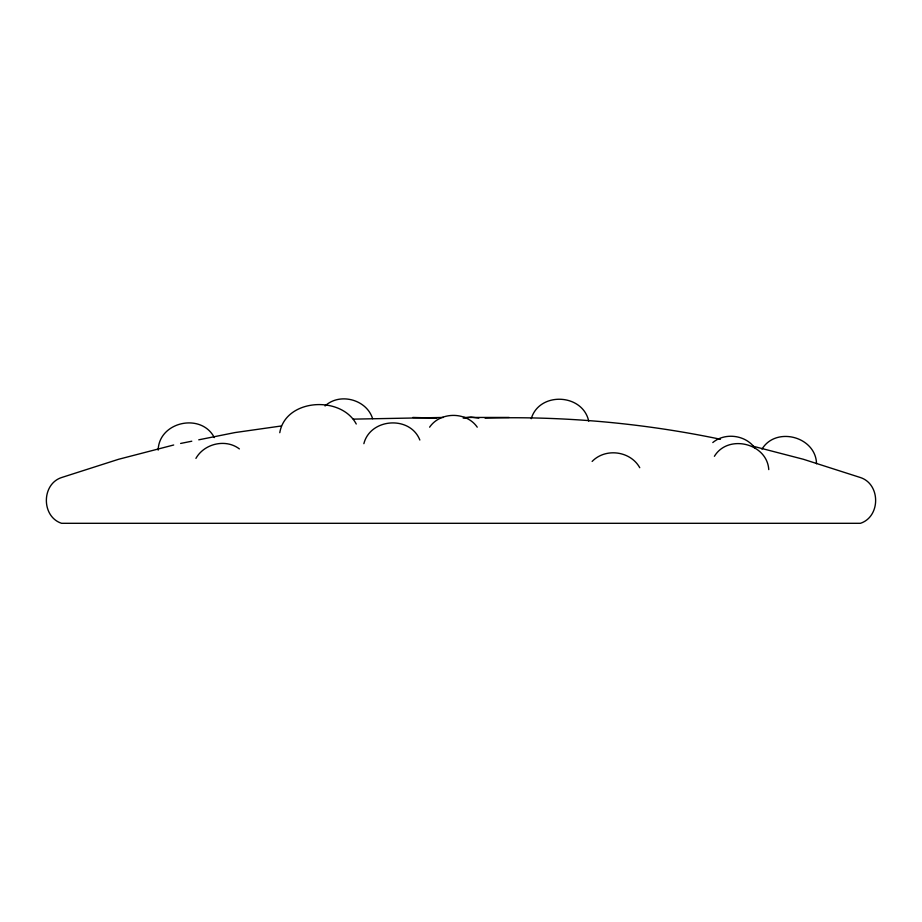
<?xml version="1.0" encoding="UTF-8"?>
<svg xmlns="http://www.w3.org/2000/svg" width="922" height="922" viewBox="0 0 922 922"><rect width="100%" height="100%" fill="white"/><g stroke="black" fill="none" stroke-linecap="round" stroke-linejoin="round"><path stroke-width="1.38" d="M158.169 450.12C158.884 421.665 201.342 412.365 214.319 437.593M279.781 432.706C285.509 398.569 341.048 395.319 356.249 424.016M363.867 443.678C370.344 418.035 410.198 415.373 419.833 440.025M531.245 418.703C539.289 391.401 582.704 393.406 588.72 421.135M195.925 458.384C204.258 443.563 225.74 438.469 239.374 448.91M429.617 427.174C440.37 411.477 466.497 411.477 477.239 427.174M714.4 456.298C728.092 433.686 767.104 443.217 768.764 469.598M761.975 449.141C776.013 425.976 815.947 436.671 816.523 463.754M325.063 405.957C339.769 392.253 366.737 399.48 372.615 418.703M592.131 461.438C605.443 447.619 630.475 450.916 639.753 467.708M712.798 442.548C725.061 432.234 745.714 434.954 754.876 448.092M173.693 444.992L118.592 459.283L61.555 477.55C41.306 484.188 41.306 516.666 61.555 523.304L860.445 523.304C880.694 516.666 880.694 484.188 860.445 477.55L803.408 459.283L752.433 446.064M180.631 443.447L191.776 441.212M198.749 439.817L234.972 432.568L281.325 425.976M463.178 418.127L471.015 417.09L478.852 418.127M353.31 419.13L443.367 417.447M485.087 418.127C563.987 415.937 643.21 423.117 720.474 439.264M463.766 417.447L509.186 417.447M412.814 417.447L436.913 418.127"/></g></svg>
